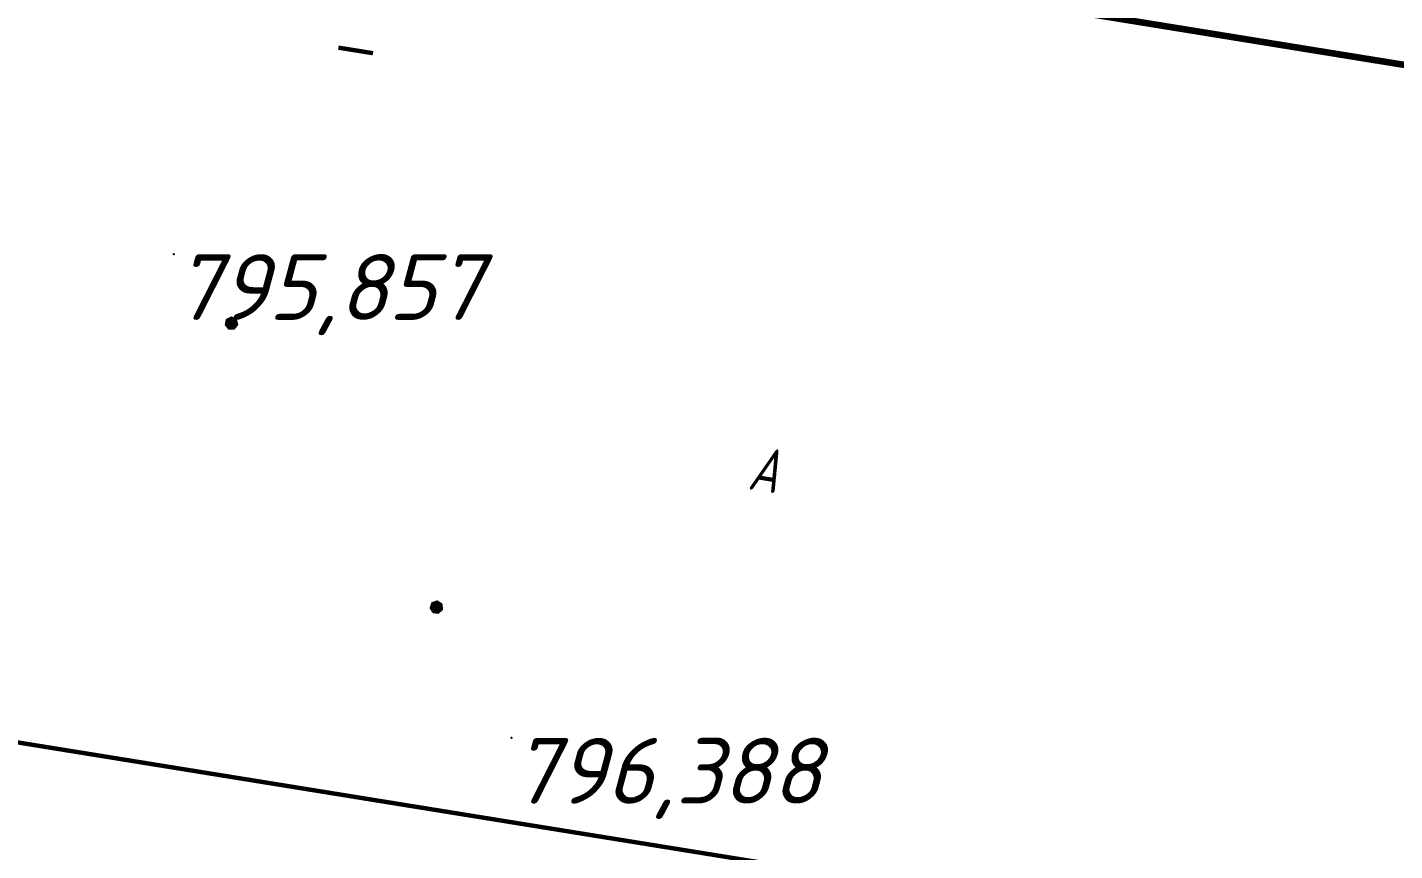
# Model space of a CAD drawing. Header units: metres. Extents: x 629572 to 645168, y 4785785 to 4790166.
# Drawn here: x 634841.81 to 634873.03, y 4788147.94 to 4788166.73 of the extents above; entities that cross this region are included whole.
import ezdxf

# ---------------------------------------------------------------- set-up
doc = ezdxf.new("R2010")
doc.units = ezdxf.units.M
doc.linetypes.add('Сплошная', pattern=[0])
doc.layers.get('0').update_dxf_attribs({"linetype": 'CONTINUOUS'})
for name, color, linetype in [('Дороги', 7, 'CONTINUOUS'), ('Дороги с покрытием (осевая линия)', 7, 'CONTINUOUS'), ('Дорожные полосы', 7, 'CONTINUOUS'), ('каб.TNS+', 7, 'CONTINUOUS'), ('Нурсултан', 7, 'CONTINUOUS'), ('Риска для шага 20 м', 7, 'CONTINUOUS')]:
    doc.layers.add(name, color=color, linetype=linetype)
doc.styles.add('ISOCPEUR', font='isocpeui.ttf')
doc.styles.get("Standard").update_dxf_attribs({"font": 'isocpeui.ttf'})
doc.linetypes.add('TELEFON', pattern='A,8,["o",Standard,S=1,R=0,X=-4.33,Y=-0.34],-2', length=10)

# ---------------------------------------------------------------- blocks, each defined once
blk = doc.blocks.new('Риска для шага 20 м')
at = {"color": 7, "linetype": 'Continuous', "lineweight": 0, "const_width": 0.1, "flags": 128}
blk.add_lwpolyline([(0, 0.4), (0, -0.4)], dxfattribs=at)

msp = doc.modelspace()

# ---------------------------------------------------------------- hatches: boundary and pattern name
at = {"layer": 'Дороги с покрытием (осевая линия)'}
for points in [[(634846.543, 4788159.837), (634846.576, 4788159.879), (634846.576, 4788159.879), (634846.623, 4788159.94), (634846.626, 4788159.944), (634846.625, 4788159.948), (634846.594, 4788160.075), (634846.593, 4788160.08), (634846.589, 4788160.082), (634846.585, 4788160.072), (634846.589, 4788160.082), (634846.479, 4788160.132), (634846.471, 4788160.136), (634846.466, 4788160.127), (634846.471, 4788160.136), (634846.466, 4788160.138), (634846.462, 4788160.136), (634846.464, 4788160.131), (634846.466, 4788160.128), (634846.462, 4788160.136), (634846.424, 4788160.117), (634846.346, 4788160.078), (634846.341, 4788160.076), (634846.341, 4788160.074), (634846.34, 4788160.071), (634846.339, 4788160.05), (634846.337, 4788160.005), (634846.34, 4788160.071), (634846.313, 4788159.944), (634846.323, 4788159.942), (634846.315, 4788159.935), (634846.398, 4788159.835), (634846.406, 4788159.841), (634846.398, 4788159.835), (634846.406, 4788159.831), (634846.511, 4788159.833), (634846.52, 4788159.833), (634846.521, 4788159.833), (634846.536, 4788159.833), (634846.536, 4788159.843)], [(634851.301, 4788153.446), (634851.299, 4788153.455), (634851.285, 4788153.506), (634851.301, 4788153.446), (634851.294, 4788153.512), (634851.293, 4788153.513), (634851.286, 4788153.577), (634851.276, 4788153.576), (634851.286, 4788153.577), (634851.286, 4788153.582), (634851.282, 4788153.584), (634851.179, 4788153.648), (634851.171, 4788153.653), (634851.163, 4788153.654), (634851.165, 4788153.649), (634851.166, 4788153.645), (634851.163, 4788153.654), (634851.123, 4788153.64), (634851.04, 4788153.611), (634851.043, 4788153.602), (634851.041, 4788153.609), (634851.04, 4788153.611), (634851.035, 4788153.61), (634851.035, 4788153.608), (634851.034, 4788153.605), (634851.043, 4788153.602), (634851.034, 4788153.605), (634850.991, 4788153.482), (634851, 4788153.479), (634850.992, 4788153.473), (634851.059, 4788153.366), (634851.06, 4788153.365), (634851.069, 4788153.37), (634851.068, 4788153.36), (634851.172, 4788153.347), (634851.197, 4788153.344), (634851.198, 4788153.354), (634851.205, 4788153.347), (634851.237, 4788153.389), (634851.245, 4788153.4), (634851.205, 4788153.347), (634851.298, 4788153.438)]]:
    msp.add_hatch(color=7, dxfattribs=at).paths.add_polyline_path(points)

# ---------------------------------------------------------------- linework, layer by layer
at = {"layer": 'Дорожные полосы', "color": 5, "linetype": 'Сплошная', "lineweight": 0, "true_color": 0x0000ff, "const_width": 0.15, "flags": 128}
msp.add_lwpolyline([(634319.342, 4788254.774), (634339.085, 4788251.578), (634355, 4788249.762), (635549.529, 4788056.415), (635648.316, 4788040.881), (635677.931, 4788036.088), (635721.537, 4788028.828), (635721.539, 4788028.828), (635721.539, 4788028.828), (635721.541, 4788028.828, 0.00032), (635772.006, 4788020.459), (635772.008, 4788020.459), (635772.008, 4788020.459), (635772.01, 4788020.459), (635776.601, 4788019.701), (636058.585, 4787974.428), (636058.585, 4787974.428, -0.011051), (636374.926, 4787916.442), (636374.926, 4787916.442), (636375.474, 4787916.329), (636381.599, 4787915.066), (636387.73, 4787913.805), (636393.868, 4787912.546), (636400.015, 4787911.294), (636406.169, 4787910.05), (636412.332, 4787908.817), (636418.505, 4787907.597), (636424.687, 4787906.393), (636430.879, 4787905.207), (636437.082, 4787904.041), (636443.295, 4787902.898), (636449.52, 4787901.781), (636455.756, 4787900.692), (636462.004, 4787899.634), (636468.263, 4787898.608), (636474.536, 4787897.619, 0.058457), (636711.485, 4787888.928, 0.004041), (636727.862, 4787890.449), (636727.864, 4787890.449), (636727.866, 4787890.45), (636729.313, 4787890.597), (636730.76, 4787890.746), (636732.207, 4787890.898), (636733.654, 4787891.051), (636735.1, 4787891.206), (636736.547, 4787891.363), (636737.993, 4787891.523), (636739.439, 4787891.684), (636740.884, 4787891.846), (636742.33, 4787892.011), (636743.775, 4787892.177), (636745.22, 4787892.346), (636750.683, 4787892.997), (636756.143, 4787893.671), (636761.6, 4787894.366), (636767.054, 4787895.082), (636772.507, 4787895.815), (636777.957, 4787896.565), (636783.404, 4787897.33), (636788.851, 4787898.108), (636794.295, 4787898.897), (636799.738, 4787899.697), (636805.179, 4787900.505), (636808.461, 4787900.996), (636811.742, 4787901.489), (636819.763, 4787902.664), (636827.774, 4787903.843), (636827.774, 4787903.843), (636827.779, 4787903.843), (636827.779, 4787903.843, 0.000191), (636841.455, 4787905.863, 0.001382), (636940.491, 4787920.352, 0.001203), (637026.545, 4787933.792), (637026.546, 4787933.792), (637026.547, 4787933.793), (637026.547, 4787933.793), (637026.547, 4787933.793), (637026.547, 4787933.793), (637026.549, 4787933.793), (637026.55, 4787933.793, -0.001264), (637136.636, 4787950.973), (637136.636, 4787950.973), (637241.37, 4787967.047)], format="xyb", dxfattribs=at)
at = {"layer": 'каб.TNS+', "color": 6, "linetype": 'TELEFON', "lineweight": 13, "const_width": 0.1, "flags": 128}
msp.add_lwpolyline([(638270.813, 4788133.687), (638193.602, 4788131.619), (638153.084, 4788130.094), (638066.482, 4788100.947), (638011.526, 4788045.935), (637996.5, 4788029.801), (637969.259, 4788028.232), (637969.23, 4788028.22), (637841.587, 4788016.866), (637760.758, 4788016.467), (637732.657, 4788017.43), (637667.163, 4787999.785), (637401.194, 4787932.441), (637269.927, 4787888.302), (637194.391, 4787823.922), (637136.709, 4787814.283), (637106.654, 4787810.567), (637089.638, 4787810.171), (637089.366, 4787910.212), (637066.761, 4787905.912), (636843.379, 4787868.532), (636788.513, 4787860.262), (636774.562, 4787887.226), (636711.899, 4787881.167), (636657.533, 4787873.006), (636554.764, 4787861.122), (636455.777, 4787831.223), (636434.918, 4787824.966), (636416.624, 4787808.72), (636304.267, 4787782.705), (636233.862, 4787772.269), (635989.861, 4787902.068), (635945.642, 4787983.21), (635945.279, 4787983.355), (635812.858, 4788009.948), (635741.502, 4788016.521), (635712.29, 4787997.799), (635689.435, 4787995.075), (635667.22, 4787994.642), (635660.21, 4788000.063), (635653.349, 4788024.57), (635563.056, 4788041.532), (635535.772, 4788046.908), (635514.092, 4788048.218), (635461.147, 4788049.694), (635402.158, 4788048.433), (635373.969, 4788051.91), (635330.663, 4788064.144), (635313.968, 4788070.275), (635301.548, 4788073.802), (635278.035, 4788082.722), (635224.613, 4788093.935), (635167.176, 4788095.166), (635130.187, 4788107.039), (635066.497, 4788114.071), (634802.661, 4788156.699), (634778.924, 4788160.199), (634765.28, 4788169.733), (634733.564, 4788170.831), (634651.904, 4788174.166), (634647.104, 4788179.829), (634433.393, 4788210.198), (634430.739, 4788207.656), (634426.743, 4788204.448), (634376.589, 4788205.395), (634325.052, 4788224.737), (634319.402, 4788227.368), (634104.504, 4788239.441), (633705.81, 4788334.102)], dxfattribs=at)
at = {"layer": 'Нурсултан', "color": 7}
for p in [(634845.151, 4788161.556, 9.18), (634852.862, 4788150.512, 9.711)]:
    msp.add_point(p, dxfattribs=at)

# ---------------------------------------------------------------- block references
at = {"layer": 'Риска для шага 20 м', "color": 7, "linetype": 'Continuous', "rotation": 260.805827}
msp.add_blockref('Риска для шага 20 м', (634849.305, 4788166.208, 0.005), dxfattribs=at)

# ---------------------------------------------------------------- texts
at = {"layer": 'Дороги', "color": 0, "style": 'ISOCPEUR', "width": 0.75}
msp.add_text('А', height=1, rotation=350.5923, dxfattribs=at).set_placement((634858.241, 4788156.199))
at = {"layer": 'Нурсултан', "color": 251, "char_height": 1.5, "attachment_point": 1, "style": 'ISOCPEUR'}
for s, insert in [('795,857', (634845.151, 4788161.556, 9.18)), ('796,388', (634852.862, 4788150.512, 9.711))]:
    msp.add_mtext(s, dxfattribs=dict(at, insert=insert))

doc.saveas('drawing.dxf')
